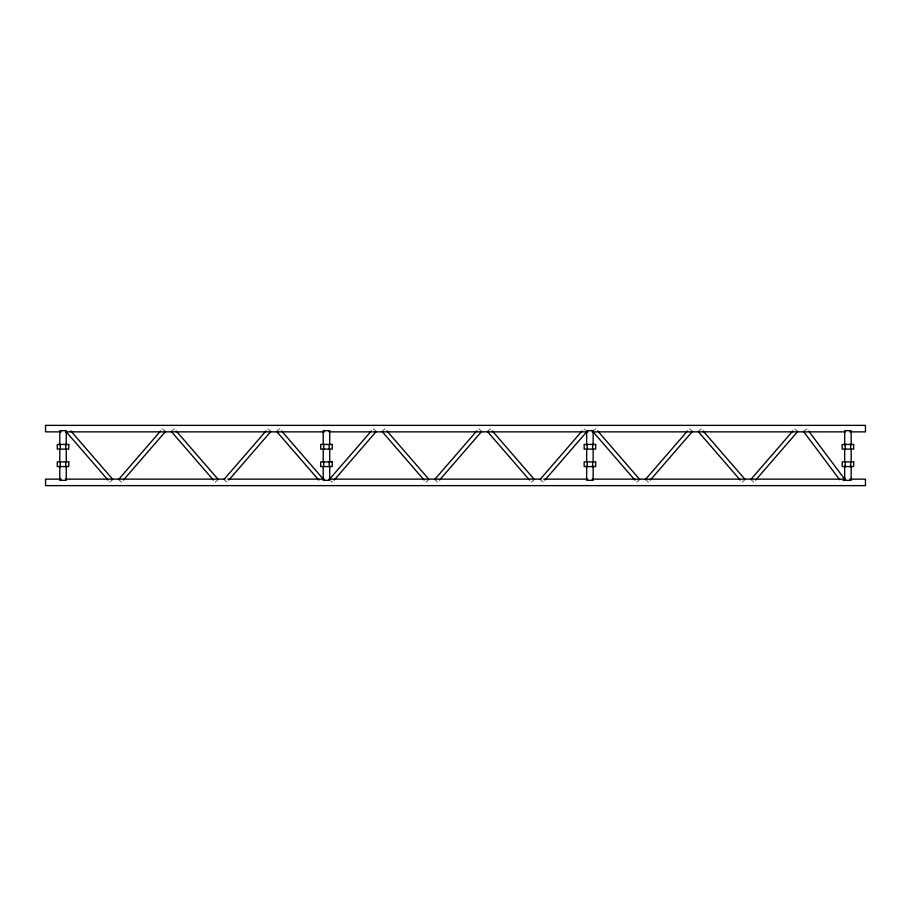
<?xml version="1.0" encoding="UTF-8"?>
<svg xmlns="http://www.w3.org/2000/svg" width="911" height="911" viewBox="0 0 911 911"><rect width="100%" height="100%" fill="white"/><g stroke="black" fill="none" stroke-linecap="round" stroke-linejoin="round"><path stroke-width="0.68" stroke-dasharray="4.55 3.42" d="M109.821 482.17L112.429 479.903M171.701 431.051L174.32 428.785M215.201 482.17L217.82 479.903M277.081 431.051L279.7 428.785M382.461 431.051L385.08 428.785M425.949 482.17L428.569 479.903M487.84 431.051L490.448 428.785M531.329 482.17L533.948 479.903M594.291 430.117L595.828 428.785M636.698 482.17L639.317 479.903M698.589 431.051L701.197 428.785M742.078 482.17L744.697 479.903M804.037 431.062L807.009 428.842M794.734 428.785L797.353 431.051M751.245 479.903L753.852 482.17M689.365 428.785L691.984 431.051M645.865 479.903L648.484 482.17M583.985 428.785L585.522 430.117M540.496 479.903L543.104 482.17M478.617 428.785L481.236 431.051M435.116 479.903L437.735 482.17M373.237 428.785L375.856 431.051M330.83 480.837L332.356 482.17M267.857 428.785L270.476 431.051M224.368 479.903L226.987 482.17M162.488 428.785L165.096 431.051M118.988 479.903L121.607 482.17"/><path stroke-width="1.37" d="M118.544 479.516L160.655 430.903M123.441 480.051L165.551 431.438M223.912 479.516L266.035 430.903M228.809 480.051L270.931 431.438M329.292 479.516L371.403 430.903M334.189 480.051L376.3 431.438M434.672 479.516L476.783 430.903M439.569 480.051L481.68 431.438M540.041 479.516L582.152 430.903M544.937 480.051L587.048 431.438M645.421 479.516L687.532 430.903M650.317 480.051L692.428 431.438M750.789 479.516L792.9 430.903M755.686 480.051L797.797 431.438M323.189 479.903L323.644 479.516L281.533 430.903M593.209 431.051L592.754 431.45L634.876 480.063M843.062 480.655L844.793 479.357L808.683 431.085M65.33 430.664L59.784 430.664L59.784 444.853M328.769 430.664L323.223 430.664L323.223 444.853M587.618 430.664L593.152 430.664L593.152 444.853M845.636 430.664L851.17 430.664L851.17 444.853M61.208 431.86L45.55 431.86L45.55 425.369L865.45 425.369L865.45 431.86L849.792 431.86M65.478 431.86L324.544 431.86M328.814 431.86L587.88 431.86M592.15 431.86L845.522 431.86M61.208 479.14L45.55 479.14L45.55 485.631L865.45 485.631L865.45 479.14L849.792 479.14M65.478 479.14L224.903 479.14M227.75 479.14L324.544 479.14M328.814 479.14L540.906 479.14M543.753 479.14L587.88 479.14M592.15 479.14L845.522 479.14M65.33 480.348L59.784 480.348L59.784 466.147M328.769 480.348L323.223 480.348L323.223 466.147M587.618 480.348L593.152 480.348L593.152 466.147M845.636 480.348L851.17 480.348L851.17 466.147M703.03 430.903L745.141 479.516M698.133 431.45L740.244 480.063M597.65 430.903L639.773 479.516M492.282 430.903L534.393 479.516M487.385 431.45L529.496 480.063M386.902 430.903L429.024 479.516M382.016 431.45L424.127 480.063M276.637 431.45L318.748 480.063M176.153 430.903L218.264 479.516M171.257 431.45L213.368 480.063M70.773 430.903L112.884 479.516M65.877 431.438L107.988 480.051M803.525 431.438L839.646 479.71M851.17 449.112L851.17 461.888M850.646 444.42L850.646 449.123M850.646 461.888L850.646 466.591M845.203 444.42L845.203 449.123M845.203 461.888L845.203 466.591M844.679 430.664L844.679 444.853M844.679 449.112L844.679 461.888M844.679 466.147L844.679 480.348M593.152 449.112L593.152 461.888M592.628 444.42L592.628 449.123M592.628 461.888L592.628 466.591M587.185 444.42L587.185 449.123M587.185 461.888L587.185 466.591M586.661 430.664L586.661 444.853M586.661 449.112L586.661 461.888M586.661 466.147L586.661 480.348M329.714 430.664L329.714 444.853M329.714 449.112L329.714 461.888M329.714 466.147L329.714 480.348M329.19 444.42L329.19 449.123M329.19 461.888L329.19 466.591M323.747 444.42L323.747 449.123M323.747 461.888L323.747 466.591M323.223 449.112L323.223 461.888M66.275 430.664L66.275 444.853M66.275 449.112L66.275 461.888M66.275 466.147L66.275 480.348M65.74 444.42L65.74 449.123M65.74 461.888L65.74 466.591M60.297 444.42L60.297 449.123M60.297 461.888L60.297 466.591M59.784 449.112L59.784 461.888M68.769 444.42L57.279 444.42L57.279 449.123L68.769 449.123L68.769 444.42M332.208 444.42L320.718 444.42L320.718 449.123L332.208 449.123L332.208 444.42M595.646 444.42L584.167 444.42L584.167 449.123L595.646 449.123L595.646 444.42M853.675 444.42L842.185 444.42L842.185 449.123L853.675 449.123L853.675 444.42M68.769 461.888L57.279 461.888L57.279 466.591L68.769 466.591L68.769 461.888M332.208 461.888L320.718 461.888L320.718 466.591L332.208 466.591L332.208 461.888M595.646 461.888L584.167 461.888L584.167 466.591L595.646 466.591L595.646 461.888M853.675 461.888L842.185 461.888L842.185 466.591L853.675 466.591L853.675 461.888"/></g></svg>
